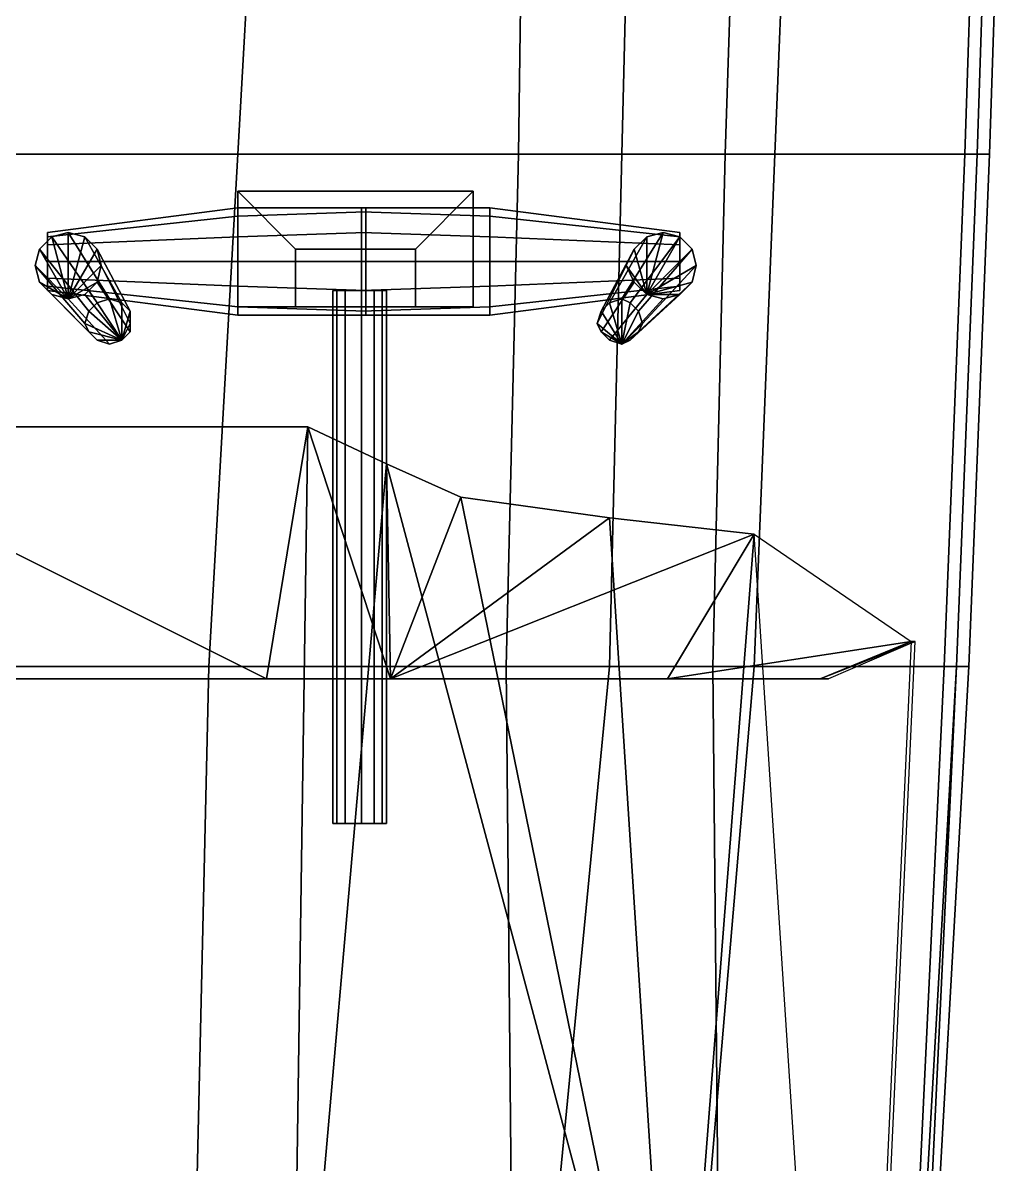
# Model space of a CAD drawing. Extents: x -2750 to 2751, y -1310 to 2918.
# Drawn here: x 63 to 301, y -492.5 to -216.2 of the extents above; entities that cross this region are included whole.
import ezdxf

# ---------------------------------------------------------------- set-up
doc = ezdxf.new("R2010")
doc.units = 0

msp = doc.modelspace()

# ---------------------------------------------------------------- linework, layer by layer
at = {"layer": '191499', "color": 1}
for points in [[(0, -585, 270), (128, -585, 266), (132, -314, 274), (0, -314, 278)], [(0, -314, 278), (122, -375, 250), (0, -375, 253), (0, -314, 278)], [(0, -314, 278), (132, -314, 274), (122, -375, 250), (0, -314, 278)], [(132, -314, 274), (152, -375, 215), (122, -375, 250), (132, -314, 274)], [(151, -323, 264), (132, -314, 274), (128, -585, 266), (151, -323, 264)], [(152, -375, 215), (132, -314, 274), (151, -323, 264), (152, -375, 215)], [(151, -323, 264), (128, -585, 266), (221, -585, 242), (151, -323, 264)], [(169, -331, 238), (151, -323, 264), (221, -585, 242), (169, -331, 238)], [(151, -323, 264), (169, -331, 238), (152, -375, 215), (151, -323, 264)], [(152, -375, 215), (169, -331, 238), (205, -336, 227), (152, -375, 215)], [(221, -585, 242), (205, -336, 227), (169, -331, 238), (221, -585, 242)], [(152, -375, 215), (205, -336, 227), (240, -340, 216), (152, -375, 215)], [(240, -340, 216), (205, -336, 227), (221, -585, 242), (240, -340, 216)], [(240, -340, 216), (219, -375, 196), (152, -375, 215), (240, -340, 216)], [(219, -375, 196), (240, -340, 216), (278, -366, 168), (219, -375, 196)], [(221, -585, 242), (256, -585, 212), (240, -340, 216), (221, -585, 242)], [(278, -366, 168), (256, -375, 152), (219, -375, 196), (278, -366, 168)], [(279, -366, 56), (258, -375, 48), (256, -375, 152), (279, -366, 56)], [(256, -375, 152), (278, -366, 168), (279, -366, 56), (256, -375, 152)], [(268, -585, 163), (269, -585, 55), (279, -366, 56), (278, -366, 168)]]:
    msp.add_3dface(points, dxfattribs=at)
at = {"layer": '192683', "color": 1}
for points in [[(0, -375, 253), (122, -375, 250), (160, -375, 224), (0, -375, 253)], [(0, -375, 253), (160, -375, 224), (229, -375, 199), (0, -375, 253)], [(0, -375, 253), (229, -375, 199), (256, -375, 152), (0, -375, 253)], [(0, -375, 253), (256, -375, 152), (258, -375, 48), (0, -375, 253)], [(0, -375, 253), (258, -375, 48), (0, -375, 50), (0, -375, 253)]]:
    msp.add_3dface(points, dxfattribs=at)
at = {"layer": '192891', "color": 1}
for points in [[(0, -99, 473), (185, -99, 469), (183, -248, 435), (0, -248, 439)], [(185, -99, 469), (237, -125, 433), (233, -248, 411), (183, -248, 435)], [(122, -125, -236), (0, -125, -242), (0, -248, -242), (115, -248, -237)], [(211, -125, -212), (122, -125, -236), (115, -248, -237), (208, -248, -213)], [(250, -125, -180), (211, -125, -212), (208, -248, -213), (245, -248, -181)], [(237, -125, 433), (295, -125, 366), (291, -248, 346), (233, -248, 411)], [(298, -125, -68), (250, -125, -180), (245, -248, -181), (294, -248, -70)], [(295, -125, 366), (298, -125, 204), (294, -248, 189), (291, -248, 346)], [(298, -125, 204), (301, -125, 94), (297, -248, 82), (294, -248, 189)], [(301, -125, 94), (298, -125, -68), (294, -248, -70), (297, -248, 82)], [(0, -248, 439), (183, -248, 435), (180, -372, 374), (0, -372, 379)], [(115, -248, -237), (0, -248, -242), (0, -372, -244), (108, -372, -239)], [(208, -248, -213), (115, -248, -237), (108, -372, -239), (205, -372, -217)], [(183, -248, 435), (233, -248, 411), (230, -372, 352), (180, -372, 374)], [(245, -248, -181), (208, -248, -213), (205, -372, -217), (240, -372, -182)], [(233, -248, 411), (291, -248, 346), (286, -372, 303), (230, -372, 352)], [(294, -248, -70), (245, -248, -181), (240, -372, -182), (289, -372, -74)], [(291, -248, 346), (294, -248, 189), (289, -372, 156), (286, -372, 303)], [(294, -248, 189), (297, -248, 82), (292, -372, 57), (289, -372, 156)], [(297, -248, 82), (294, -248, -70), (289, -372, -74), (292, -372, 57)], [(0, -372, 379), (180, -372, 374), (182, -583, 266), (0, -583, 271)], [(108, -372, -239), (0, -372, -244), (0, -548, -245), (104, -548, -241)], [(205, -372, -217), (108, -372, -239), (104, -548, -241), (188, -548, -223)], [(180, -372, 374), (230, -372, 352), (232, -583, 248), (182, -583, 266)], [(240, -372, -182), (205, -372, -217), (188, -548, -223), (225, -548, -181)], [(289, -372, -74), (240, -372, -182), (225, -548, -181), (279, -548, -80)], [(230, -372, 352), (286, -372, 303), (276, -583, 207), (232, -583, 248)], [(286, -372, 303), (289, -372, 156), (279, -583, 85), (276, -583, 207)], [(289, -372, 156), (292, -372, 57), (282, -548, 2), (279, -583, 85)], [(292, -372, 57), (289, -372, -74), (279, -548, -80), (282, -548, 2)]]:
    msp.add_3dface(points, dxfattribs=at)
at = {"layer": '83657', "color": 1}
for points in [[(172, -285, 64), (115, -285, 64), (115, -257, 64), (172, -257, 64)], [(115, -285, 64), (129, -285, 120), (129, -271, 120), (115, -257, 64)], [(158, -271, 120), (172, -257, 64), (115, -257, 64), (129, -271, 120)], [(158, -285, 120), (172, -285, 64), (172, -257, 64), (158, -271, 120)], [(69, -268, 62), (69, -267, 66), (115, -261, 66), (115, -263, 60)], [(69, -267, 66), (69, -268, 70), (115, -263, 72), (115, -261, 66)], [(115, -274, 79), (115, -263, 60), (115, -261, 66), (115, -274, 79)], [(115, -274, 79), (115, -261, 66), (115, -263, 72), (115, -274, 79)], [(115, -263, 60), (115, -261, 66), (146, -261, 66), (146, -262, 59)], [(115, -261, 66), (115, -263, 72), (146, -262, 73), (146, -261, 66)], [(115, -268, 55), (115, -263, 60), (146, -262, 59), (146, -267, 54)], [(115, -263, 72), (115, -268, 77), (146, -267, 78), (146, -262, 73)], [(145, -262, 59), (145, -261, 66), (176, -261, 66), (176, -263, 60)], [(145, -261, 66), (145, -262, 73), (176, -263, 72), (176, -261, 66)], [(145, -267, 54), (145, -262, 59), (176, -263, 60), (176, -268, 55)], [(145, -262, 73), (145, -267, 78), (176, -268, 77), (176, -263, 72)], [(176, -263, 60), (176, -261, 66), (222, -267, 66), (222, -268, 62)], [(176, -261, 66), (176, -263, 72), (222, -268, 70), (222, -267, 66)], [(176, -268, 77), (176, -263, 72), (176, -261, 66), (176, -268, 77)], [(176, -268, 77), (176, -261, 66), (176, -263, 60), (176, -268, 77)], [(69, -270, 60), (69, -268, 62), (115, -263, 60), (115, -268, 55)], [(69, -268, 70), (69, -270, 72), (115, -268, 77), (115, -263, 72)], [(115, -274, 79), (115, -268, 55), (115, -263, 60), (115, -274, 79)], [(115, -274, 79), (115, -263, 72), (115, -268, 77), (115, -274, 79)], [(176, -268, 55), (176, -263, 60), (222, -268, 62), (222, -270, 60)], [(176, -263, 72), (176, -268, 77), (222, -270, 72), (222, -268, 70)], [(176, -268, 77), (176, -263, 60), (176, -268, 55), (176, -268, 77)], [(69, -270, 72), (69, -268, 70), (69, -267, 66), (69, -270, 72)], [(69, -270, 72), (69, -267, 66), (69, -268, 62), (69, -270, 72)], [(81, -284, 126), (84, -283, 126), (74, -267, 67), (70, -268, 67)], [(74, -283, 67), (70, -268, 67), (74, -267, 67), (74, -283, 67)], [(84, -283, 126), (87, -284, 126), (78, -268, 67), (74, -267, 67)], [(74, -283, 67), (74, -267, 67), (78, -268, 67), (74, -283, 67)], [(115, -274, 53), (115, -268, 55), (146, -267, 54), (146, -274, 53)], [(115, -268, 77), (115, -274, 79), (146, -274, 79), (146, -267, 78)], [(145, -274, 53), (145, -267, 54), (176, -268, 55), (176, -274, 53)], [(145, -267, 78), (145, -274, 79), (176, -274, 79), (176, -268, 77)], [(218, -267, 67), (214, -268, 67), (205, -284, 126), (208, -283, 126)], [(222, -268, 67), (218, -267, 67), (208, -283, 126), (210, -284, 126)], [(214, -282, 67), (214, -268, 67), (218, -267, 67), (214, -282, 67)], [(214, -282, 67), (218, -267, 67), (222, -268, 67), (214, -282, 67)], [(222, -274, 73), (222, -268, 62), (222, -267, 66), (222, -274, 73)], [(222, -274, 73), (222, -267, 66), (222, -268, 70), (222, -274, 73)], [(79, -286, 126), (81, -284, 126), (70, -268, 67), (67, -271, 67)], [(74, -283, 67), (67, -271, 67), (70, -268, 67), (74, -283, 67)], [(69, -274, 59), (69, -270, 60), (115, -268, 55), (115, -274, 53)], [(69, -270, 72), (69, -274, 73), (115, -274, 79), (115, -268, 77)], [(69, -270, 72), (69, -268, 62), (69, -270, 60), (69, -270, 72)], [(69, -270, 72), (69, -270, 60), (69, -274, 59), (69, -270, 72)], [(69, -270, 72), (69, -274, 59), (69, -278, 60), (69, -270, 72)], [(69, -270, 72), (69, -278, 60), (69, -280, 62), (69, -270, 72)], [(69, -270, 72), (69, -280, 62), (69, -281, 66), (69, -270, 72)], [(69, -270, 72), (69, -281, 66), (69, -280, 70), (69, -270, 72)], [(69, -270, 72), (69, -280, 70), (69, -278, 72), (69, -270, 72)], [(69, -270, 72), (69, -278, 72), (69, -274, 73), (69, -270, 72)], [(74, -283, 67), (78, -268, 67), (81, -271, 67), (74, -283, 67)], [(87, -284, 126), (89, -286, 126), (81, -271, 67), (78, -268, 67)], [(115, -274, 79), (115, -274, 53), (115, -268, 55), (115, -274, 79)], [(176, -274, 53), (176, -268, 55), (222, -270, 60), (222, -274, 59)], [(176, -268, 77), (176, -274, 79), (222, -274, 73), (222, -270, 72)], [(176, -268, 77), (176, -268, 55), (176, -274, 53), (176, -268, 77)], [(176, -268, 77), (176, -274, 53), (176, -280, 55), (176, -268, 77)], [(176, -268, 77), (176, -280, 55), (176, -285, 60), (176, -268, 77)], [(176, -268, 77), (176, -285, 60), (176, -287, 66), (176, -268, 77)], [(176, -268, 77), (176, -287, 66), (176, -285, 72), (176, -268, 77)], [(176, -268, 77), (176, -285, 72), (176, -280, 77), (176, -268, 77)], [(176, -268, 77), (176, -280, 77), (176, -274, 79), (176, -268, 77)], [(214, -268, 67), (211, -271, 67), (203, -286, 126), (205, -284, 126)], [(225, -271, 67), (222, -268, 67), (210, -284, 126), (212, -286, 126)], [(214, -282, 67), (211, -271, 67), (214, -268, 67), (214, -282, 67)], [(214, -282, 67), (222, -268, 67), (225, -271, 67), (214, -282, 67)], [(222, -274, 73), (222, -270, 60), (222, -268, 62), (222, -274, 73)], [(222, -274, 73), (222, -268, 70), (222, -270, 72), (222, -274, 73)], [(222, -274, 73), (222, -274, 59), (222, -270, 60), (222, -274, 73)], [(78, -289, 126), (79, -286, 126), (67, -271, 67), (66, -275, 67)], [(74, -283, 67), (66, -275, 67), (67, -271, 67), (74, -283, 67)], [(74, -283, 67), (81, -271, 67), (82, -275, 67), (74, -283, 67)], [(89, -286, 126), (89, -289, 126), (82, -275, 67), (81, -271, 67)], [(129, -285, 120), (158, -285, 120), (158, -271, 120), (129, -271, 120)], [(211, -271, 67), (209, -275, 67), (202, -289, 126), (203, -286, 126)], [(214, -282, 67), (209, -275, 67), (211, -271, 67), (214, -282, 67)], [(226, -275, 67), (225, -271, 67), (212, -286, 126), (213, -289, 126)], [(214, -282, 67), (225, -271, 67), (226, -275, 67), (214, -282, 67)], [(79, -291, 126), (78, -289, 126), (66, -275, 67), (67, -279, 67)], [(74, -283, 67), (67, -279, 67), (66, -275, 67), (74, -283, 67)], [(69, -274, 73), (69, -278, 72), (115, -280, 77), (115, -274, 79)], [(69, -278, 60), (69, -274, 59), (115, -274, 53), (115, -280, 55)], [(74, -283, 67), (82, -275, 67), (81, -279, 67), (74, -283, 67)], [(89, -289, 126), (89, -291, 126), (81, -279, 67), (82, -275, 67)], [(115, -274, 79), (115, -280, 77), (115, -285, 72), (115, -274, 79)], [(115, -274, 79), (115, -285, 72), (115, -287, 66), (115, -274, 79)], [(115, -274, 79), (115, -287, 66), (115, -285, 60), (115, -274, 79)], [(115, -274, 79), (115, -285, 60), (115, -280, 55), (115, -274, 79)], [(115, -274, 79), (115, -280, 55), (115, -274, 53), (115, -274, 79)], [(115, -274, 79), (115, -280, 77), (146, -281, 78), (146, -274, 79)], [(115, -280, 55), (115, -274, 53), (146, -274, 53), (146, -281, 54)], [(145, -274, 79), (145, -281, 78), (176, -280, 77), (176, -274, 79)], [(145, -281, 54), (145, -274, 53), (176, -274, 53), (176, -280, 55)], [(176, -274, 79), (176, -280, 77), (222, -278, 72), (222, -274, 73)], [(176, -280, 55), (176, -274, 53), (222, -274, 59), (222, -278, 60)], [(209, -275, 67), (211, -279, 67), (203, -291, 126), (202, -289, 126)], [(214, -282, 67), (211, -279, 67), (209, -275, 67), (214, -282, 67)], [(225, -279, 67), (226, -275, 67), (213, -289, 126), (212, -291, 126)], [(214, -282, 67), (226, -275, 67), (225, -279, 67), (214, -282, 67)], [(222, -274, 73), (222, -278, 72), (222, -280, 70), (222, -274, 73)], [(222, -274, 73), (222, -280, 70), (222, -281, 66), (222, -274, 73)], [(222, -274, 73), (222, -281, 66), (222, -280, 62), (222, -274, 73)], [(222, -274, 73), (222, -280, 62), (222, -278, 60), (222, -274, 73)], [(222, -274, 73), (222, -278, 60), (222, -274, 59), (222, -274, 73)], [(69, -278, 72), (69, -280, 70), (115, -285, 72), (115, -280, 77)], [(69, -280, 62), (69, -278, 60), (115, -280, 55), (115, -285, 60)], [(176, -280, 77), (176, -285, 72), (222, -280, 70), (222, -278, 72)], [(176, -285, 60), (176, -280, 55), (222, -278, 60), (222, -280, 62)], [(81, -293, 126), (79, -291, 126), (67, -279, 67), (70, -282, 67)], [(74, -283, 67), (70, -282, 67), (67, -279, 67), (74, -283, 67)], [(69, -280, 70), (69, -281, 66), (115, -287, 66), (115, -285, 72)], [(69, -281, 66), (69, -280, 62), (115, -285, 60), (115, -287, 66)], [(74, -283, 67), (81, -279, 67), (78, -282, 67), (74, -283, 67)], [(89, -291, 126), (87, -293, 126), (78, -282, 67), (81, -279, 67)], [(115, -280, 77), (115, -285, 72), (146, -286, 73), (146, -281, 78)], [(115, -285, 60), (115, -280, 55), (146, -281, 54), (146, -286, 59)], [(139, -410, 73), (138, -410, 77), (138, -281, 77), (139, -281, 73)], [(138, -410, 77), (139, -410, 80), (139, -281, 80), (138, -281, 77)], [(145, -281, 84), (139, -281, 73), (138, -281, 77), (145, -281, 84)], [(145, -281, 84), (138, -281, 77), (139, -281, 80), (145, -281, 84)], [(141, -410, 71), (139, -410, 73), (139, -281, 73), (141, -281, 71)], [(139, -410, 80), (141, -410, 83), (141, -281, 83), (139, -281, 80)], [(145, -281, 84), (141, -281, 71), (139, -281, 73), (145, -281, 84)], [(145, -281, 84), (139, -281, 80), (141, -281, 83), (145, -281, 84)], [(145, -410, 70), (141, -410, 71), (141, -281, 71), (145, -281, 70)], [(141, -410, 83), (145, -410, 84), (145, -281, 84), (141, -281, 83)], [(145, -281, 84), (145, -281, 70), (141, -281, 71), (145, -281, 84)], [(145, -281, 78), (145, -286, 73), (176, -285, 72), (176, -280, 77)], [(145, -286, 59), (145, -281, 54), (176, -280, 55), (176, -285, 60)], [(145, -410, 84), (148, -410, 83), (148, -281, 83), (145, -281, 84)], [(148, -410, 71), (145, -410, 70), (145, -281, 70), (148, -281, 71)], [(145, -281, 84), (148, -281, 83), (150, -281, 80), (145, -281, 84)], [(145, -281, 84), (150, -281, 80), (151, -281, 77), (145, -281, 84)], [(145, -281, 84), (151, -281, 77), (150, -281, 73), (145, -281, 84)], [(145, -281, 84), (150, -281, 73), (148, -281, 71), (145, -281, 84)], [(145, -281, 84), (148, -281, 71), (145, -281, 70), (145, -281, 84)], [(148, -410, 83), (150, -410, 80), (150, -281, 80), (148, -281, 83)], [(150, -410, 73), (148, -410, 71), (148, -281, 71), (150, -281, 73)], [(150, -410, 80), (151, -410, 77), (151, -281, 77), (150, -281, 80)], [(151, -410, 77), (150, -410, 73), (150, -281, 73), (151, -281, 77)], [(176, -285, 72), (176, -287, 66), (222, -281, 66), (222, -280, 70)], [(176, -287, 66), (176, -285, 60), (222, -280, 62), (222, -281, 66)], [(211, -279, 67), (214, -282, 67), (205, -293, 126), (203, -291, 126)], [(222, -282, 67), (225, -279, 67), (212, -291, 126), (210, -293, 126)], [(214, -282, 67), (225, -279, 67), (222, -282, 67), (214, -282, 67)], [(84, -294, 126), (81, -293, 126), (70, -282, 67), (74, -283, 67)], [(87, -293, 126), (84, -294, 126), (74, -283, 67), (78, -282, 67)], [(87, -293, 126), (81, -284, 126), (79, -286, 126), (87, -293, 126)], [(87, -293, 126), (84, -283, 126), (81, -284, 126), (87, -293, 126)], [(87, -293, 126), (87, -284, 126), (84, -283, 126), (87, -293, 126)], [(87, -293, 126), (89, -286, 126), (87, -284, 126), (87, -293, 126)], [(208, -294, 126), (205, -284, 126), (203, -286, 126), (208, -294, 126)], [(214, -282, 67), (218, -283, 67), (208, -294, 126), (205, -293, 126)], [(208, -294, 126), (208, -283, 126), (205, -284, 126), (208, -294, 126)], [(218, -283, 67), (222, -282, 67), (210, -293, 126), (208, -294, 126)], [(208, -294, 126), (210, -284, 126), (208, -283, 126), (208, -294, 126)], [(208, -294, 126), (212, -286, 126), (210, -284, 126), (208, -294, 126)], [(214, -282, 67), (222, -282, 67), (218, -283, 67), (214, -282, 67)], [(87, -293, 126), (79, -286, 126), (78, -289, 126), (87, -293, 126)], [(87, -293, 126), (89, -289, 126), (89, -286, 126), (87, -293, 126)], [(129, -285, 120), (115, -285, 64), (172, -285, 64), (158, -285, 120)], [(115, -285, 72), (115, -287, 66), (146, -287, 66), (146, -286, 73)], [(115, -287, 66), (115, -285, 60), (146, -286, 59), (146, -287, 66)], [(145, -286, 73), (145, -287, 66), (176, -287, 66), (176, -285, 72)], [(145, -287, 66), (145, -286, 59), (176, -285, 60), (176, -287, 66)], [(208, -294, 126), (203, -286, 126), (202, -289, 126), (208, -294, 126)], [(208, -294, 126), (213, -289, 126), (212, -286, 126), (208, -294, 126)], [(87, -293, 126), (78, -289, 126), (79, -291, 126), (87, -293, 126)], [(87, -293, 126), (89, -291, 126), (89, -289, 126), (87, -293, 126)], [(208, -294, 126), (202, -289, 126), (203, -291, 126), (208, -294, 126)], [(208, -294, 126), (212, -291, 126), (213, -289, 126), (208, -294, 126)], [(87, -293, 126), (79, -291, 126), (81, -293, 126), (87, -293, 126)], [(208, -294, 126), (203, -291, 126), (205, -293, 126), (208, -294, 126)], [(208, -294, 126), (210, -293, 126), (212, -291, 126), (208, -294, 126)], [(87, -293, 126), (81, -293, 126), (84, -294, 126), (87, -293, 126)], [(141, -410, 83), (139, -410, 80), (138, -410, 77), (141, -410, 83)], [(141, -410, 83), (138, -410, 77), (139, -410, 73), (141, -410, 83)], [(141, -410, 83), (139, -410, 73), (141, -410, 71), (141, -410, 83)], [(141, -410, 83), (141, -410, 71), (145, -410, 70), (141, -410, 83)], [(141, -410, 83), (145, -410, 70), (148, -410, 71), (141, -410, 83)], [(141, -410, 83), (148, -410, 71), (150, -410, 73), (141, -410, 83)], [(141, -410, 83), (150, -410, 73), (151, -410, 77), (141, -410, 83)], [(141, -410, 83), (151, -410, 77), (150, -410, 80), (141, -410, 83)], [(141, -410, 83), (150, -410, 80), (148, -410, 83), (141, -410, 83)], [(141, -410, 83), (148, -410, 83), (145, -410, 84), (141, -410, 83)]]:
    msp.add_3dface(points, dxfattribs=at)

doc.saveas('drawing.dxf')
